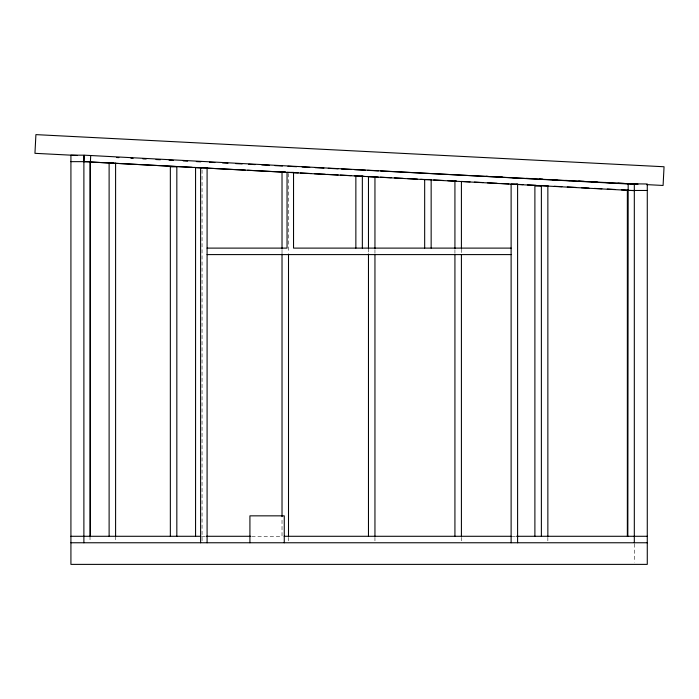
<?xml version="1.0" encoding="UTF-8"?>
<svg xmlns="http://www.w3.org/2000/svg" width="699" height="699" viewBox="0 0 699 699"><rect width="100%" height="100%" fill="white"/><g stroke="black" fill="none" stroke-linecap="round" stroke-linejoin="round"><path stroke-width="0.52" stroke-dasharray="3.5 2.62" d="M202.055 536.282L205.296 536.282M251.762 536.282L282.02 536.282L282.02 517.741M512.201 536.282L515.443 536.282M634.316 543.848L634.316 562.214M547.859 537.365L547.859 541.681M461.41 249.115L461.41 253.484M461.41 537.365L461.41 541.681M454.927 249.788L454.927 253.055M374.952 249.858L374.952 253.125M374.952 537.365L374.952 541.681M368.469 248.538L368.469 252.898M288.504 173.457L288.504 252.994M288.504 537.365L288.504 541.681M282.02 249.464L282.02 253.824M202.055 170.023L202.055 541.681M115.597 536.282L115.597 541.681M90.022 536.282L90.022 541.681"/><path stroke-width="1.05" d="M90.381 161.993L90.721 155.519M628.174 183.994L627.833 536.282M634.316 190.644L83.889 161.652L84.238 155.178L634.648 184.335M70.922 161.652L90.381 161.652L90.381 536.282M113.788 163.12L109.114 163.12L109.114 536.282M201.137 167.603L195.563 167.603L195.563 536.282M285.349 172.033L282.02 172.033L282.02 248.372M631.04 183.82L647.283 183.986L647.274 564.381L70.922 564.381L70.922 155.169L83.889 155.169L83.889 542.765M541.375 186.065L534.892 186.065L534.892 536.282M647.274 190.469L627.352 190.469L627.352 536.282M207.087 248.11L287.053 248.11L287.053 172.382L293.536 172.382L293.536 248.11L511.118 248.11M207.087 254.593L511.118 254.593M70.922 536.282L200.971 536.282M206.371 536.282L250.679 536.282M284.178 536.282L511.118 536.282M516.526 536.282L647.283 536.282M70.922 542.765L647.274 542.765M77.467 155.501L34.95 153.326L35.911 134.619L664.05 166.755L663.089 185.462L646.732 184.623M116.724 157.511L118.909 157.625M130.905 158.236L133.09 158.35M142.902 158.848L146.17 159.023M155.991 159.521L160.351 159.748M169.071 160.193L173.439 160.412M183.252 160.919L187.612 161.137M196.34 161.583L200.7 161.81M209.42 162.255L214.881 162.535M222.509 162.919L227.961 163.199M235.598 163.592L242.142 163.924M248.687 164.265L255.231 164.597M261.767 164.929L269.403 165.322M274.856 165.602L282.492 165.995M287.944 166.266L296.664 166.72M302.125 166.991L309.753 167.384M315.205 167.664L323.934 168.109M328.294 168.337L338.106 168.835M341.383 169.001L351.195 169.507M354.472 169.674L365.376 170.233M367.552 170.346L378.456 170.897M380.64 171.01L638.012 184.178M486.085 176.227L488.26 176.34M499.165 176.908L502.432 177.083M512.236 177.598L515.513 177.764M526.408 178.341L529.676 178.507M539.488 179.023L542.756 179.197M552.568 179.704L556.928 179.931M565.648 180.394L570.008 180.622M578.728 181.076L584.172 181.364M591.808 181.757L597.252 182.046M604.888 182.448L611.424 182.788M617.968 183.129L624.504 183.47M192.085 167.314L90.022 161.976L90.022 536.282M194.235 167.428L201.137 167.795M207.463 168.127L245.375 170.11M247.542 170.224L285.349 172.199M292.82 172.592L298.22 172.871M300.378 172.985L311.177 173.553M314.419 173.719L325.218 174.287M327.377 174.4L338.167 174.968M340.334 175.082L351.125 175.641M354.367 175.816L356.525 175.93M361.925 176.209L364.083 176.323M367.325 176.489L378.22 177.065M380.396 177.179L391.265 177.747M394.524 177.913L403.227 178.376M407.578 178.603L417.364 179.11M420.623 179.285L424.975 179.512M433.677 179.966L443.463 180.482M447.806 180.709L456.508 181.163L454.927 181.163L454.927 248.695M470.051 181.871L461.41 181.417L461.41 248.023M474.376 182.098L483.018 182.553M487.343 182.78L497.068 183.287M501.393 183.514L508.959 183.907M516.526 184.3L523.009 184.641M527.326 184.868L535.976 185.322M547.859 185.943L541.375 185.602L541.375 536.282M554.342 186.284L561.909 186.677M567.308 186.965L575.959 187.419M581.358 187.699L588.925 188.092M594.325 188.381L601.891 188.774M607.3 189.053L614.858 189.455M621.341 189.796L627.833 190.128M634.316 183.986L634.316 542.765M547.859 185.506L547.859 536.282M517.601 542.765L517.601 183.994L511.118 183.994L511.118 542.765M461.41 254.576L461.41 536.282M454.927 254.148L454.927 536.282M431.152 248.11L431.152 179.512L424.669 179.512L424.669 248.11M374.952 248.765L374.952 176.602L368.469 176.602L368.469 248.538M374.952 254.218L374.952 536.282M368.469 253.99L368.469 536.282M362.344 248.11L362.344 175.991L355.861 175.991L355.861 248.11M288.504 254.087L288.504 536.282M284.266 542.765L284.266 515.845L249.919 515.845L249.919 542.765M282.02 253.824L282.02 516.648M207.087 542.765L207.087 167.821L200.604 167.821L200.604 542.765M176.83 536.282L176.83 166.816L170.346 166.816L170.346 536.282M115.597 163.12L115.597 536.282"/></g></svg>
